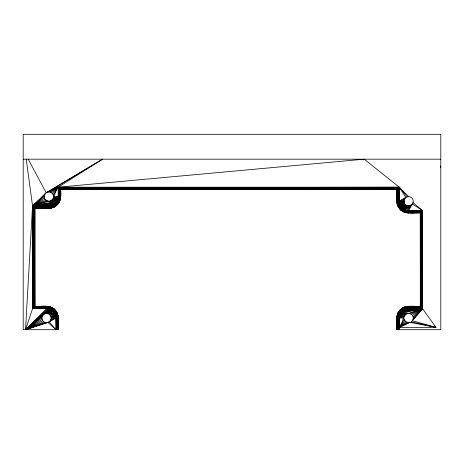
<?xml version="1.0" encoding="UTF-8"?>
<svg xmlns="http://www.w3.org/2000/svg" width="464" height="464" viewBox="0 0 464 464"><rect width="100%" height="100%" fill="white"/><g stroke="black" fill="none" stroke-linecap="round" stroke-linejoin="round"><path stroke-width="0.7" d="M26.228 159.181L32.544 205.894L34.452 207.802L34.452 306.762L32.544 308.67L25.537 329.689L49.915 321.616M408.604 196.568L399.26 187.212L396.923 189.544C396.082 197.838 395.461 210.302 406.006 212.611L406.197 210.256L412.368 203.969L422.617 210.569L420.407 212.779C412.281 213.823 396.036 214.536 399.26 201.225C402.972 199.822 407.056 194.66 411.336 197.455C412.919 198.644 413.61 200.773 413.035 202.669L422.617 210.569L422.617 308.67L408.604 313.357C402.097 314.058 403.315 323.831 399.26 327.358L435.928 327.358L422.617 308.67L420.28 306.333C413.842 306.814 405.49 304.396 400.345 309.755C394.986 314.905 397.404 323.251 396.923 329.689L440.8 329.689L440.8 134.311L23.2 134.311L23.2 329.689L58.238 329.689C57.658 323.449 59.978 316.135 55.686 310.729C50.692 304.314 41.661 306.733 34.754 306.46L34.754 208.104L34.452 207.802L34.754 306.46L34.452 306.762L49.056 307.064L53.563 309.233L56.678 313.142L57.507 315.514L58.058 329.689C57.733 322.95 60.291 313.716 53.841 308.885C48.395 304.471 40.728 307.006 34.435 306.333M48.105 306.443C53.615 306.837 57.896 312.69 55.9 318.014L47.995 322.445L25.537 329.689L32.544 205.894L46.156 192.78L58.238 187.212L60.448 189.416L397.051 189.422L397.213 203.824L398.489 207.066M401.493 210.494C394.713 205.552 398.17 196.046 397.352 189.121L60.448 189.416L396.923 189.544L397.329 203.8L398.182 206.242L401.389 210.267L406.029 212.5L420.407 212.779L420.401 306.46C413.563 307.51 404.196 304.239 399.336 310.909M397.735 314.952C399.243 304.564 413.441 306.64 420.709 306.762L420.709 212.477L406.104 212.176L401.598 210.006L398.483 206.097L397.654 203.725L397.051 189.422M34.568 268.105L34.701 208.232L34.701 306.333M397.317 329.689L397.654 315.514L398.483 313.142L401.598 309.233L406.104 307.064L421.602 307.655L421.596 211.584L406.365 211.033L402.329 209.09L400.734 207.501L398.791 203.464L398.24 188.227L59.253 188.227L58.702 198.795L57.959 200.918L55.17 204.421L51.133 206.364L33.559 206.915L33.559 307.655L48.795 308.2L52.832 310.143L55.622 313.647L56.37 315.775L57.2 329.689C56.132 323.489 59.392 316.32 55.686 310.729L53.969 312.33L45.118 313.583L43.819 314.244L25.537 329.689L45.118 322.445L46.557 322.671M420.593 304.187L420.28 306.333L406.029 306.739L403.581 307.591L399.562 310.805L397.329 315.439L396.969 329.689L396.964 328.292M396.952 326.209L396.923 329.689C396.703 322.741 395.833 314.493 401.923 309.639C407.409 305.469 414.833 307.963 421.121 307.174L421.121 212.06L406.22 211.671L401.923 209.6L398.947 205.871L398.158 203.609L397.764 188.703L59.728 188.703L59.34 198.94L58.545 201.202L55.576 204.931L51.278 207.002L34.034 207.391L34.04 307.174L48.94 307.568L53.238 309.639L56.214 313.362L57.002 315.63L57.553 329.689C57.043 322.886 60.366 313.571 53.662 308.746M397.016 317.857C396.813 303.937 413.569 308.131 422.107 308.16L422.107 211.074L408.604 211.288C404.051 209.925 399.011 206.729 399.26 201.225L398.75 187.717L58.742 187.717L58.957 196.55C57.594 201.103 54.392 206.144 48.894 205.894L33.048 206.405L33.054 308.16L46.557 307.951C51.11 309.314 56.15 312.51 55.9 318.014L56.364 329.689C55.651 322.515 60.349 310.752 51.023 307.22M60.482 196.672C60.755 202.878 55.036 208.371 48.894 208.232L34.452 208.232M60.552 190.971L60.575 189.544C62.234 197.699 58.69 208.33 48.894 208.232L48.894 205.894L32.544 205.894L32.544 308.67L47.775 308.751L48.795 308.2L49.155 306.629C59.357 309.128 58.963 321.506 58.238 329.689L58.122 318.014M398.367 329.689L398.791 315.775L399.533 313.647L402.329 310.143L406.365 308.2L421.602 307.655L421.121 212.06C415.205 211.561 406.789 214.954 402.914 208.638L401.319 210.354L404.138 212.013M53.517 198.714C54.514 195.071 51.371 190.814 47.456 192.125L102.614 159.181L50.332 192.125M45.118 322.445L43.819 321.784L25.537 329.689L46.557 308.67L46.557 306.333C51.516 306.234 56.312 310.451 55.587 315.607L50.988 316.57L49.294 314.244L46.557 313.357L53.163 311.408L54.427 311.738L54.653 313.345L55.622 313.647L57.078 312.945M412.2 204.589L413.035 202.669L408.604 210.569L408.604 212.906C403.634 213.156 398.866 208.713 399.574 203.626L404.173 202.669C405.078 205.575 408.894 206.816 411.336 204.995L404.237 210.291L403.535 211.746L407.056 212.796M422.107 211.074L422.617 308.67L412.368 320.757C409.091 325.276 402.259 320.85 403.982 315.856M404.173 319.458L399.26 327.358L410.043 322.445L435.928 327.358L412.368 320.757L413.035 319.458L422.617 308.67L400.734 311.738L398.947 313.362L397.37 318.014L397.103 329.689L397.039 318.014M397.248 317.782L397.323 314.981M397.37 201.225L397.764 188.703L60.146 189.121L59.844 199.05L59.015 201.428L55.895 205.337L51.394 207.507L34.754 208.104L34.754 306.46M60.169 199.584L60.285 196.719M413.035 319.458L413.262 318.014L422.617 308.67L401.186 312.33L398.541 318.014L397.961 329.689L398.158 315.63C400.664 312.318 404.04 308.601 408.604 308.67L422.107 308.16L421.596 211.584L408.604 211.938L406.365 211.033L405.037 209.861M54.735 206.666L51.492 207.942L34.754 208.104L51.469 207.826L56.103 205.593L57.936 203.766L60.169 199.126L60.448 189.416L60.279 199.155L58.702 198.795L58.157 197.774L58.238 187.212L364.223 159.181L399.26 187.212L407.166 196.794M403.941 318.014L396.923 318.014L397.213 315.416L398.791 315.775L399.336 316.796L398.796 329.689L398.541 318.014M59.798 199.584C57.843 212.135 40.519 204.45 33.048 206.405L33.559 307.655L46.557 307.296L48.795 308.2L50.124 309.378L50.924 308.949L51.626 307.493M440.591 167.429L440.8 165.996M396.923 318.014C396.993 314.163 399.922 310.167 403.935 309.917L422.617 308.67L413.035 316.57L413.262 318.014M403.535 211.746C394.238 207.582 398.907 195.814 398.24 188.227L59.728 188.703L60.129 196.55L59.34 198.94L57.959 200.918C53.244 202.495 40.826 201.956 45.124 193.813L44.196 194.88M33.054 308.16L32.544 205.894L48.894 201.214C55.396 200.506 54.178 190.733 58.238 187.212L399.26 187.212L405.867 197.455L403.987 199.63M43.819 321.784C41.516 320.137 41.499 316.871 42.955 314.65M51.191 316.576L50.988 319.458L49.294 321.784L55.9 329.689L55.9 318.014L50.988 319.458L51.324 318.118M403.982 203.383L404.173 199.781L404.834 198.482L399.26 201.225L399.26 187.212L58.742 187.717M51.492 207.942L51.295 205.581C55.384 206.132 59.328 203.087 60.279 199.155C59.392 204.241 53.801 207.704 48.894 205.894M398.077 312.945L399.533 313.647C403.57 313.577 409.225 311.762 412.368 315.271L422.617 308.67C414.828 310.642 399.881 303.375 397.213 315.416C398.164 311.477 402.108 308.438 406.197 308.983L406.006 306.629L402.758 307.905M403.837 201.121L404.173 199.781L399.26 201.225M53.841 308.885L52.241 310.602C48.372 304.285 39.956 307.673 34.04 307.174L33.559 206.915C40.925 205.72 49.451 209.78 56.173 205.685L55.17 204.421L55.5 203.162L56.759 202.826C61.387 199.822 60.54 193.819 60.146 189.121L397.352 189.121M401.998 311.408L402.329 310.143L401.319 308.885L403.535 307.493L406.006 306.629L408.604 306.333L408.604 308.67M58.162 203.661L55.999 205.819L53.963 207.077L53.261 205.622L53.563 204.647C57.571 204.404 60.5 200.402 60.575 196.55L53.551 196.55M403.935 309.917L404.237 308.949L403.535 307.493M50.332 200.982L57.53 200.117L58.702 198.795L59.607 196.55L59.253 188.227L398.75 187.717C400.362 194.967 395.055 204.52 401.319 210.354M407.166 313.583L399.968 314.447L398.791 315.775L397.886 318.014L397.607 329.689L397.37 318.014M48.795 308.2L48.964 308.983L42.792 315.271L42.125 316.57L25.537 329.689L42.792 320.757M55.819 316.796L50.988 316.57L51.22 318.014L55.819 316.796L56.37 315.775L57.942 315.416L56.666 312.173M398.077 206.294L399.533 205.593L400.507 205.894L400.734 207.501L401.998 207.831L408.604 205.883L401.186 206.909L399.469 208.504L398.077 206.294L397.213 203.824L398.791 203.464L399.336 202.443L403.941 201.225L404.173 202.669L399.336 202.443M56.37 315.775L50.327 315.271L55.193 314.447L55.622 313.647M399.533 205.593L399.968 204.792L404.834 203.969L398.791 203.464M53.325 195.112L58.238 187.212L58.957 196.55M51.173 319.609L50.327 320.757L55.9 318.014M406.365 211.033L407.38 210.488L412.368 203.969M52.664 193.813L58.238 187.212L48.894 191.893M404.834 320.757L399.26 327.358L408.604 322.671M42.125 319.458L25.537 329.689L47.775 308.751M44.463 195.112L32.544 205.894L50.112 205.819L51.133 206.364M41.899 318.014L25.537 329.689L48.964 308.983M51.632 192.78L58.238 187.212M405.867 321.784L399.26 327.358L407.166 322.445M25.537 329.689L42.792 315.271M44.231 196.55L32.544 205.894L51.295 205.581M44.463 197.995L32.544 205.894L56.306 202.24L57.959 200.918L59.415 201.62M50.895 320.508L49.294 321.784L50.472 321.076M404.266 198.731L405.867 197.455M50.124 309.378L43.819 314.244L51.226 309.917L50.924 308.949M53.963 207.077L51.469 207.826L34.034 207.391L34.452 306.762C40.449 307.232 48.674 304.117 52.832 310.143L53.163 311.408L45.118 313.583L51.226 309.917M404.237 210.291L403.935 209.316L410.043 205.656L401.998 207.831L402.329 209.09C406.487 215.116 414.712 212.002 420.709 212.477L421.121 307.174L408.604 306.779M102.614 159.181L46.156 192.78L28.252 159.181M403.935 209.316L411.336 204.995M45.124 199.294L32.544 205.894L52.455 205.187L53.261 205.622M411.336 314.244L422.617 308.67L407.38 308.751L406.365 308.2M45.118 313.583L52.241 310.602M402.914 208.638L410.043 205.656M46.156 200.326L32.544 205.894L53.563 204.647M410.043 313.583L422.617 308.67L406.197 308.983M47.456 200.982L32.544 205.894L54.578 203.969L55.17 204.421M58.702 198.795L53.325 197.995L58.238 196.55M398.791 315.775L404.173 316.57L399.26 318.014L399.26 329.689M46.591 322.753L47.995 322.445L55.9 329.689M400.507 313.345L422.617 308.67L405.037 309.378L404.237 308.949M50.443 208.127L51.927 207.831M405.571 306.733L407.056 306.443M56.985 201.219L32.544 205.894L55.5 203.162M408.604 205.883L400.507 205.894L405.867 204.995L399.968 204.792M46.557 313.357L54.653 313.345L49.294 314.244L55.193 314.447M422.617 308.67L402.914 310.602L402.329 310.143M406.006 306.629L420.401 306.46L420.28 212.906L420.28 306.333M57.925 198.957L52.664 199.294L57.53 200.117L57.959 200.918M399.574 315.607L404.834 315.271L399.968 314.447L399.533 313.647M408.604 211.288L422.617 210.569L407.38 210.488M32.544 308.67L46.557 307.951M53.325 197.995L58.157 197.774M399.336 316.796L404.173 316.57M51.632 200.326L57.53 200.117M400.507 205.894L407.166 205.656M47.995 313.583L54.653 313.345M399.968 314.447L405.867 314.244M34.452 207.802L48.894 207.785M23.2 159.181L440.8 159.181M403.941 201.225L396.923 201.225L397.213 203.824M51.22 318.014L58.238 318.014L57.942 315.416M46.557 306.449C50.002 306.321 53.134 308.606 54.427 311.738M408.604 212.906C405.182 212.831 402.027 210.668 400.734 207.501M411.336 321.784L435.928 327.358M399.469 310.729L401.186 312.33M58.023 203.835L56.306 202.24M412.368 315.271L413.035 316.57M397.027 202.774L397.323 204.259M57.838 314.981L58.128 316.465M56.62 318.014L56.794 329.689M57.791 318.014L57.843 329.689M420.407 212.779L420.709 306.762M34.881 306.333L34.829 208.232"/></g></svg>
